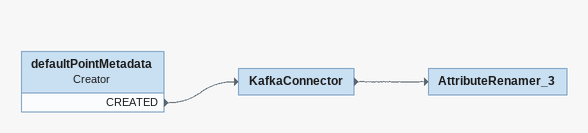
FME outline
defaultPointMetadata: Creator
    CREATED -> KafkaConnector
KafkaConnector
    -> AttributeRenamer_3
AttributeRenamer_3
